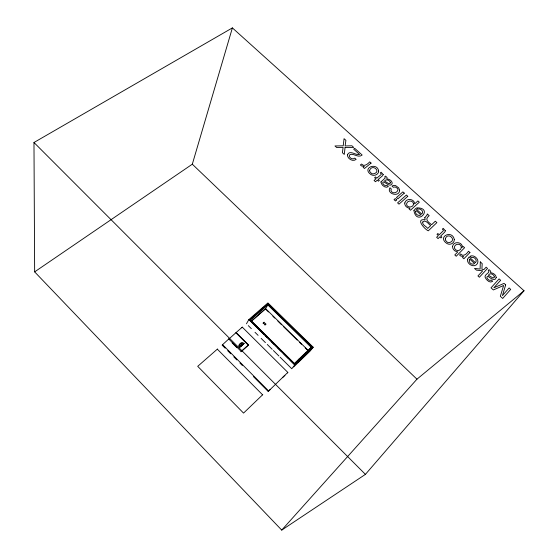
<?xml version="1.0" encoding="UTF-8"?>
<svg xmlns="http://www.w3.org/2000/svg" width="558" height="558" viewBox="0 0 558 558"><rect width="100%" height="100%" fill="white"/><g stroke="black" fill="none" stroke-linecap="round" stroke-linejoin="round"><path stroke-width="0.84" d="M34.645 271.865L192.315 164.198L232.386 27.9L524.025 290.746L365.42 474.37L281.727 530.1L34.645 271.865L33.975 142.499L232.386 27.9M217.397 349.238L262.616 394.848M287.405 372.939L287.83 372.402L242.284 327.148L236.132 332.526L248.519 344.879L248.324 345.2L241.007 351.777L241.196 351.456L228.745 338.992L222.119 345.109L225.188 348.199M228.745 338.992L228.571 339.32L236.132 332.526M241.942 327.755L242.284 327.148M246.448 323.814L248.833 319.601L267.924 302.931L313.205 347.222L310.108 351.101L293.606 366.976M264.353 334.549L249.6 319.964L267.959 303.775L312.306 347.153L294.471 364.339L290.167 360.084M239.41 344.523L239.626 344.153L241.335 345.862L241.112 346.232M240.372 343.672L240.714 343.219A3.404 3.048 31.3 0 1 244.02 343.463L239.528 347.522A3.404 3.048 31.3 0 1 239.459 344.384L240.651 343.323A3.404 3.048 31.3 0 1 243.958 343.568M239.528 347.522L241.335 345.862M240.603 345.716L240.819 345.346M241.558 344.865L241.781 344.495M242.074 345.374L244.02 343.463M249.6 319.964L267.959 303.775M251.463 321.171L265.434 308.916L267.819 304.905L311.19 347.348L309.055 350.04M263.055 323.228L264.101 322.175L265.81 324.303M264.931 325.084L265.978 324.031M253.444 376.615L268.182 391.437L287.83 372.402M294.471 364.339L312.306 347.153M299.221 358.892L297.63 360.921L300.741 357.936M313.205 347.222L294.722 364.995L291.771 368.74L280.137 357.204M305.289 353.319L306.098 352.293M281.727 530.1L416.959 379.182L524.025 290.746M268.182 391.437L270.044 389.651M282.446 377.717L284.929 375.332M311.19 347.348L294.422 363.432L250.528 320.041L267.819 304.905M262.79 394.618L243.546 413.094L197.713 366.327L217.536 348.973M241.196 351.456L248.519 344.879M251.623 320.892L265.601 308.63L308.518 350.71M192.315 164.198L416.959 379.182M267.784 304.061L312.096 347.418M265.434 308.916L268.544 311.964M272.89 316.233L274.759 318.06M277.863 321.108L281.595 324.763M283.457 326.59L297.128 339.996M299.618 342.438L301.48 344.265M305.212 347.92L307.695 350.361M263.223 322.956L265.106 324.805M249.768 319.678L294.666 364.088M265.58 335.77L267.428 337.59M271.732 341.845L274.187 344.279M277.877 347.927L280.946 350.968M284.022 354.002L288.326 358.257M248.833 319.601L294.722 364.995M248.282 325.635L251.351 328.669M255.02 332.31L258.082 335.351M261.151 338.385L265.434 342.633M267.275 344.453L272.171 349.315M273.399 350.529L278.909 355.99M235.95 332.861L248.324 345.2M240.589 343.303L242.291 345.004M33.975 142.499L365.42 474.37M232.121 342.877L236.857 347.62M222.433 344.516L268.579 390.921M227.65 350.668L230.719 353.758M233.788 356.848L236.857 359.931M239.933 363.021L242.388 365.497M239.591 347.418A3.404 3.048 31.3 0 1 239.521 344.279M452.559 246.427C452.364 249.266 455.091 251.804 457.853 251.853L454.798 254.957L456.214 256.248L464.605 247.703L463.273 246.496L462.498 247.278C462.456 241.747 453.494 240.84 452.559 246.427M454.282 239.556C454.519 242.144 451.959 244.355 449.462 244.244A4.785 3.564 38.3 0 1 446.519 243.225C437.123 236.578 452.489 229.422 454.282 239.556M445.291 238.873L445.472 240.254L447.195 242.137A2.651 1.974 38.3 0 0 449.183 242.646C457.609 240.547 447.837 231.186 445.291 238.873M480.319 261.918L480.117 269.061L474.523 268.412L476.399 270.121L482.719 270.825L477.941 275.945L479.364 277.235L487.539 268.447L486.13 267.17L483.912 269.556L481.91 269.256L482.189 263.606L480.319 261.918M404.766 203.021C404.445 205.853 407.256 208.26 409.956 208.204L409.112 208.971L410.486 210.22L419.309 202.191L417.907 200.922L414.692 203.837C414.427 198.515 405.938 197.818 404.766 203.021M380.94 181.971C381.163 184.977 385.39 188.723 388.34 186.651L387.043 185.479L385.48 185.758L383.946 184.824L382.746 183.296L382.704 182.668L383.569 181.873C385.983 182.661 389.882 187.516 392.135 183.819C392.623 180.98 389.282 179.076 386.84 178.874L387.078 177.521L385.501 176.112L384.699 176.788L385.271 177.904L380.94 181.971M378.666 171.146C378.694 173.719 375.911 175.498 373.525 175.338A4.624 3.439 31.5 0 1 370.624 174.312C361.626 167.742 377.424 161.792 378.666 171.146M399.633 190.243C399.472 197.713 386.115 193.779 389.972 187.781L391.325 189.009L390.893 190.383C391.758 194.079 397.338 193.368 397.931 189.88A2.323 1.73 33.4 0 0 397.422 188.318L395.155 186.923L393.327 187.272L391.974 186.044L393.488 185.451A3.871 2.881 33.3 0 1 395.762 185.695L398.677 187.851L399.633 190.243M347.439 154.796C347.271 158.744 352.914 162.155 356.15 159.379L354.762 158.116C352.865 159.846 349.803 158.326 349.266 156.059L349.943 154.559C353.953 153.087 358.236 158.346 362.142 155.033L354.728 148.33L353.674 149.16L359.575 154.496C355.767 155.626 349.706 149.502 347.439 154.796M369.633 170.26L369.745 171.543L371.363 173.322A2.56 1.911 31.5 0 0 373.344 173.852C381.986 172.136 372.556 163.208 369.633 170.26M496.229 277.424C495.392 282.055 489.791 277.835 488.02 276.189L486.785 277.089C487.057 278.881 489.443 281.351 491.305 280.025L492.686 281.281C489.798 283.722 485.962 279.635 485.007 276.97C484.344 274.236 491.103 272.499 488.236 270.47L488.968 269.681L490.077 270.49L490.817 271.879L490.531 272.702C493.084 272.869 495.943 274.703 496.229 277.424M345.067 147.507L344.272 154.413L342.389 152.704L343.114 147.368L336.753 147.577L334.967 145.959L343.212 145.826L344.056 138.677L345.904 140.351L345.095 145.959L351.924 145.791L353.723 147.424L345.067 147.507M461.354 247.201C461.333 251.219 455.384 251.818 454.435 248.031C453.877 243.595 460.929 242.688 461.354 247.201M413.569 203.837C413.373 208.211 405.778 208.008 406.642 203.447C407.696 200.071 413.115 200.189 413.569 203.837M467.527 259.24C466.551 264.269 474.537 268.475 477.425 263.564C479.72 259.449 474 254.211 469.996 256.234L471.433 257.531C474.202 256.359 477.906 260.251 475.444 262.72L469.083 256.952L467.527 259.24M413.938 210.638C416.84 226.904 434.159 207.485 416.561 207.848L417.942 209.104C420.62 208.001 424.387 211.747 421.764 214.091L415.605 208.504L413.938 210.638M445.368 230.817L444.768 232.079L440.667 236.069L441.824 237.122L440.973 237.959L439.816 236.906L438.072 238.601L436.614 237.283L438.358 235.581L436.998 234.346L437.849 233.516L439.216 234.751L443.261 230.824L443.387 230.133L442.382 229.129L443.198 228.341L445.368 230.817M424.805 217.676L425.112 219.761C414.761 218.38 425.105 229.645 428.307 230.817L436.886 222.628L435.31 221.205L431.648 224.693C427.986 221.931 424.24 219.168 429.186 215.667L427.268 213.937L427.051 215.06L424.805 217.676M469.327 259.895C468.295 262.644 472.361 265.538 474.6 263.522L469.773 259.149L469.327 259.895M505.681 284.852L502.423 295.621L509.119 287.956L510.689 289.379L502.695 298.453L500.324 296.291L503.63 285.487L493.349 289.951L491.012 287.83L499.096 278.895L500.652 280.297L493.823 287.809L504.062 283.387L505.681 284.852M383.22 174.598L382.544 175.763L378.226 179.411L379.335 180.422L378.436 181.183L377.32 180.171L375.478 181.72L374.076 180.443L375.925 178.895L374.606 177.702L375.513 176.949L376.824 178.142L381.093 174.556L381.254 173.908L380.291 172.945L381.149 172.227L383.22 174.598M415.724 211.301C414.587 214 418.702 216.678 420.885 214.837L416.205 210.596L415.724 211.301M422.748 222.014C421.946 225.007 426.479 226.36 427.728 228.417L430.678 225.613C428.746 224.449 425.349 218.806 422.748 222.014M494.388 276.991L493.46 277.898L492.616 277.8L488.383 275.178C489.847 272.318 494.214 274.355 494.388 276.991M390.405 182.878L389.393 183.652L388.542 183.533L384.469 181.015C386.094 178.602 390.265 180.283 390.405 182.878M300.197 359.847L298.593 361.877L307.067 353.242L300.197 359.847M469.941 252.523L463.893 258.766L462.505 257.503L463.559 256.422L460.929 256.129L459.562 255.041L460.65 253.939C463.14 257.329 466.969 253.757 468.49 251.212L469.941 252.523M407.786 196.311L398.984 204.158L397.575 202.875L406.384 195.049L407.786 196.311M396.703 199.862L395.469 200.957L394.039 199.659L395.273 198.571L396.703 199.862M404.292 193.152L397.903 198.801L396.48 197.504L402.876 191.875L404.292 193.152M371.063 163.103L364.465 168.495L363.16 167.309L364.311 166.375L361.675 166.012L360.37 164.987L361.556 164.024C363.962 167.233 367.841 164.038 369.696 161.869L371.063 163.103"/></g></svg>
